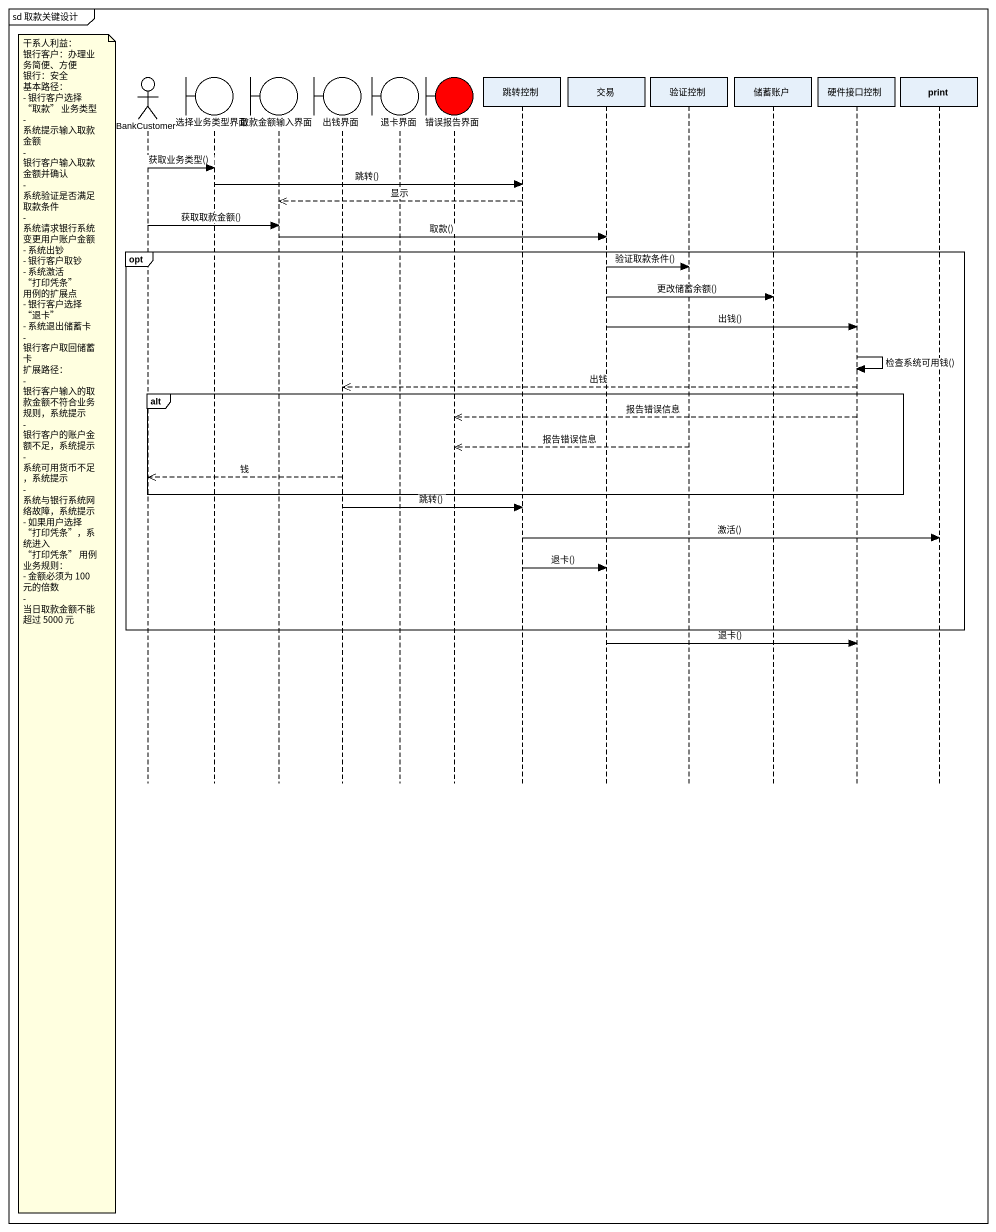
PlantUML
@startuml
mainframe sd 取款关键设计
hide footbox
actor BankCustomer
boundary 选择业务类型界面
boundary 取款金额输入界面
boundary 出钱界面
boundary 退卡界面
boundary 错误报告界面 #FF0000
participant 跳转控制
participant 交易
participant 验证控制
participant 储蓄账户
participant 硬件接口控制
participant print

BankCustomer -> 选择业务类型界面 : 获取业务类型()
选择业务类型界面 -> 跳转控制 : 跳转()
跳转控制 -->> 取款金额输入界面 : 显示
BankCustomer -> 取款金额输入界面 : 获取取款金额()
取款金额输入界面 -> 交易 : 取款()
opt
  交易 -> 验证控制 : 验证取款条件()
  交易 -> 储蓄账户 : 更改储蓄余额()
  交易 -> 硬件接口控制 : 出钱()
  硬件接口控制 -> 硬件接口控制 : 检查系统可用钱()
  硬件接口控制 -->> 出钱界面 : 出钱
  alt
    硬件接口控制 -->> 错误报告界面 : 报告错误信息
    验证控制 -->> 错误报告界面 : 报告错误信息
    出钱界面 -->> BankCustomer : 钱
  end
  出钱界面 -> 跳转控制 : 跳转()
  跳转控制 -> print : 激活()
  跳转控制 -> 交易 : 退卡()
  note left of BankCustomer
    干系人利益：
    银行客户：办理业务简便、方便
    银行：安全
    基本路径：
    - 银行客户选择 “取款” 业务类型
    - 系统提示输入取款金额
    - 银行客户输入取款金额并确认
    - 系统验证是否满足取款条件
    - 系统请求银行系统变更用户账户金额
    - 系统出钞
    - 银行客户取钞
    - 系统激活 “打印凭条” 用例的扩展点
    - 银行客户选择 “退卡”
    - 系统退出储蓄卡
    - 银行客户取回储蓄卡
    扩展路径：
    - 银行客户输入的取款金额不符合业务规则，系统提示
    - 银行客户的账户金额不足，系统提示
    - 系统可用货币不足，系统提示
    - 系统与银行系统网络故障，系统提示
    - 如果用户选择 “打印凭条”，系统进入 “打印凭条” 用例
    业务规则：
    - 金额必须为 100 元的倍数
    - 当日取款金额不能超过 5000 元
  end note
end
交易 -> 硬件接口控制 : 退卡()
@enduml
